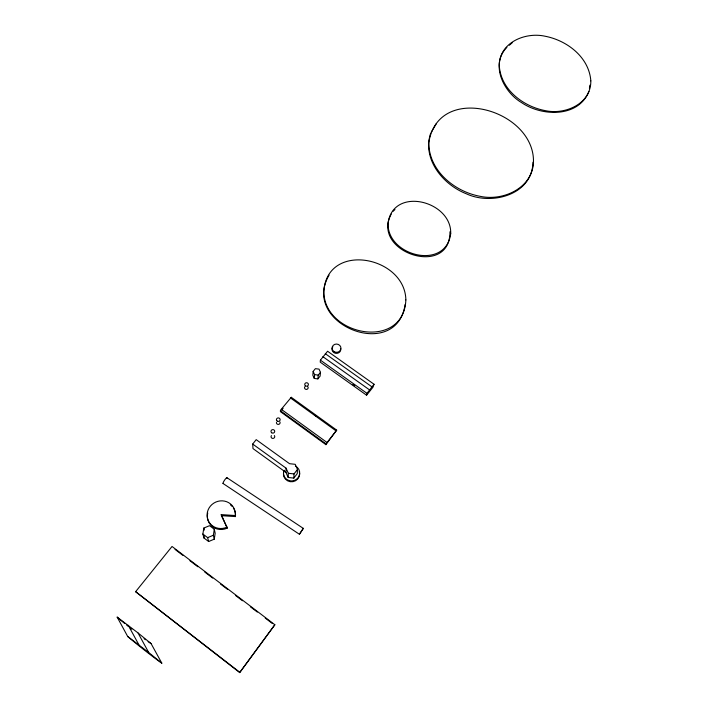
<?xml version="1.0" encoding="UTF-8"?>
<svg xmlns="http://www.w3.org/2000/svg" width="708" height="708" viewBox="0 0 708 708"><rect width="100%" height="100%" fill="white"/><g stroke="black" fill="none" stroke-linecap="round" stroke-linejoin="round"><path stroke-width="1.06" d="M280.421 410.764L280.412 411.64L325.91 444.659L336.689 430.128L291.262 397.312L281.262 409.295L280.421 410.764L326.016 443.854L325.91 444.659M285.961 472.413L286.076 468.165L252.694 444.066L256.19 439.65L289.537 463.696L295.236 464.324L297.493 469.431L297.236 473.652L293.829 478.095L288.183 477.475L285.961 472.413L252.986 448.58L252.694 444.066M288.183 477.475L288.324 473.289L286.076 468.165M291.227 398.215L291.262 397.312M293.829 478.095L294.041 473.918L297.493 469.431M299.413 534.266L303.307 528.389L299.413 534.266L223.02 483.475M313.148 371.426L312.83 375.267L314.264 378.453L317.892 378.895L320.096 376.152L320.476 372.32L319.025 369.116L315.37 368.673L313.148 371.426L314.591 374.638L314.264 378.453M317.892 378.895L318.255 375.081L320.476 372.32M320.414 360.151L320.22 362.142L366.576 395.206L372.886 387.338L374.045 384.258L327.592 351.248L320.414 360.151L366.983 393.347L366.576 395.206M405.144 304.431C396.507 362.584 300.13 324.193 329.061 275.182M589.41 88.305L589.87 85.172M214.267 539.169L215.179 533.266L214.294 529.274L209.533 525.681L203.824 528.053L202.869 534.036L203.922 537.965L208.63 541.523L214.267 539.169L213.365 535.248L214.294 529.274M203.922 537.965L204.231 536M532.974 162.203C532.363 194.895 491.618 205.78 466.103 193.682C442.898 184.549 421.959 159.141 430.676 133.228M283.846 470.882L283.66 471.36A8.133 7.894 -7.3 0 0 289.112 480.59A8.133 7.894 -7.3 0 0 299.095 476.041A8.133 7.894 -7.3 0 0 295.36 466.032M588.95 91.438C578.286 117.873 541.903 116.519 521.566 102.616C503.547 92.04 489.963 64.543 506.884 47.348M391.25 214.073C370.408 252.225 450.253 278.421 449.961 231.79M431.234 132.281L436.278 123.741M326.016 443.854L336.689 430.128M366.983 393.347L374.045 384.258M239.685 672.6L274.854 624.748L172.035 546.47L135.617 591.693L239.685 672.6L274.854 624.748M281.766 409.959L283.12 408.286M392.728 211.55L394.967 209.568M509.317 45.25L512.565 42.453M202.869 534.036L207.648 537.638L213.365 535.248M221.25 514.619L235.313 515.539L235.463 516.583L221.445 515.672L221.25 514.619L227.277 528.097A14.222 13.673 -28.4 0 1 212.471 526.663A14.222 13.673 -28.4 0 1 207.718 512.964M288.324 473.289L294.041 473.918M314.591 374.638L318.255 375.081M137.98 632.89L117.174 617.128L127.688 636.465L129.148 637.722A25.116 0.876 38.3 0 0 160.884 662.546L161.813 663.157L151.061 643.572L137.98 632.89L148.715 652.519L161.813 663.157M151.061 643.572L150.158 643.006A24.984 1.044 38.4 0 1 148.114 641.607M148.715 652.519L127.688 636.465M226.976 477.732L303.307 528.389M325.291 353.681L371.833 386.78M322.875 356.673L369.461 389.834M352.903 384.568L354.681 385.833M314.334 414.915L316.113 416.198M290.439 397.914L335.937 430.783M281.262 409.295L326.901 442.394M175.035 549.408L182.921 555.408M189.921 560.745L197.806 566.745M204.807 572.082L212.692 578.082M220.569 584.082L227.578 589.419M235.454 595.419L242.463 600.756M250.34 606.756L257.349 612.084M265.226 618.084L272.235 623.421M135.617 591.693L239.552 672.087M117.174 617.128L118.643 618.411A24.984 1.044 38.4 0 0 124.661 623.456M128.237 625.297L138.91 644.846M221.445 515.672L227.277 528.097M203.824 528.053L204.338 530.062M207.648 537.638L208.63 541.523M145.529 639.74A24.984 1.044 38.4 0 1 144.06 638.66M131.812 629.226A24.984 1.044 38.4 0 1 130.343 628.058M128.157 626.306A24.984 1.044 38.4 0 1 126.732 625.146M274.359 435.579A1.832 1.752 -7 0 1 274.129 437.942A1.832 1.752 -7 0 1 271.651 437.96A1.832 1.752 -7 0 1 271.447 435.597M279.961 421.986A1.841 1.752 -4.8 0 1 278.501 424.402A1.841 1.752 -4.8 0 1 276.447 422.446M307.768 386.648A1.805 1.708 1.9 0 1 307.573 388.949A1.805 1.708 1.9 0 1 305.13 388.957A1.805 1.708 1.9 0 1 304.9 386.656M227.1 527.088A14.266 13.717 -28.2 0 1 207.532 518.583A14.266 13.717 -28.2 0 1 220.108 500.919A14.266 13.717 -28.2 0 1 235.313 515.539M233.383 508.043A14.222 13.673 -28.4 0 1 235.463 516.583M230.357 504.777A14.222 13.673 -28.4 0 1 232.312 506.618M223.489 483.343A3.496 0.611 -56 0 1 223.418 482.068A3.496 0.611 -56 0 1 225.967 478.378A3.496 0.611 -56 0 1 226.905 478.369M299.289 471.501A8.115 7.877 -7.4 0 1 292.935 481.67A8.115 7.877 -7.4 0 1 283.448 474.28M283.642 472.227A8.115 7.877 -7.4 0 1 284.386 470.298M340.743 348.725A4.425 4.133 6.8 0 1 335.3 353.257A4.425 4.133 6.8 0 1 332.831 346.743M405.861 299.935C403.622 351.159 323.476 335.884 323.83 291.174C327.326 241.198 405.091 256.269 405.861 299.935M590.826 80.88C591.189 103.899 565.002 115.085 545.16 110.607C522.84 106.421 500.22 89.075 499.246 64.888C499.751 42.321 525.478 31.878 545.001 36.214C567.002 40.391 589.109 57.189 590.826 80.88M533.487 160.911C533.434 187.54 503.654 201.461 480.219 196.337C454.394 191.638 428.915 170.69 428.747 142.821C438.066 82.27 533.301 109.005 533.487 160.911M450.713 233.543C445.987 271.182 386.329 255.924 388.09 222.843C393.506 185.983 451.766 201.019 450.713 233.543M271.713 432.792A1.859 1.779 -6.5 0 0 274.686 431.597A1.859 1.779 -6.5 0 0 272.137 429.738A1.859 1.779 -6.5 0 0 271.713 432.792M277.147 421.074A1.85 1.761 -4.5 0 0 280.111 419.888A1.85 1.761 -4.5 0 0 277.571 418.039A1.85 1.761 -4.5 0 0 277.147 421.074M305.467 385.833A1.823 1.717 2 0 0 308.378 384.683A1.823 1.717 2 0 0 305.856 382.878A1.823 1.717 2 0 0 305.467 385.833M333.884 351.478A4.434 4.133 6.9 0 0 340.92 348.725A4.434 4.133 6.9 0 0 334.751 344.362A4.434 4.133 6.9 0 0 333.884 351.478"/></g></svg>
